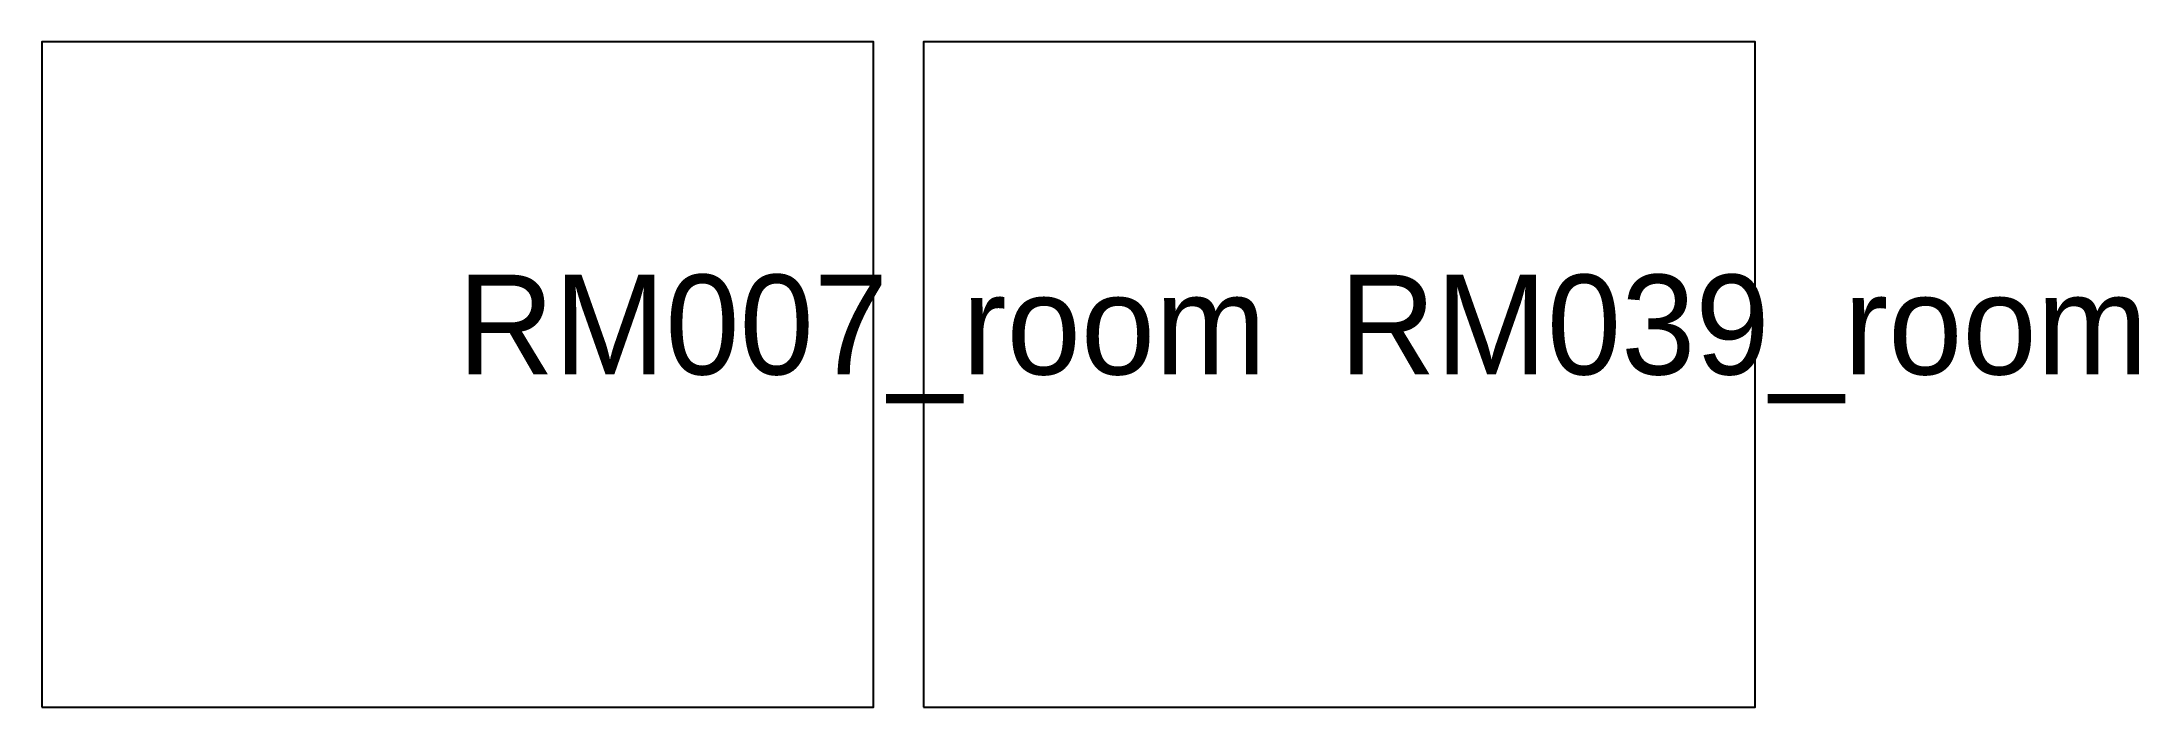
# Model space of a CAD drawing. Header units: metres. Extents: x 0 to 12.6, y 0 to 4.
import ezdxf

# ---------------------------------------------------------------- set-up
doc = ezdxf.new("R2010")
doc.units = ezdxf.units.M
doc.layers.add('A-AREA-IDEN', color=7, linetype='Continuous')
doc.layers.add('A-AREA-ROOM', color=7, linetype='Continuous')

msp = doc.modelspace()

# ---------------------------------------------------------------- linework, layer by layer
at = {"layer": 'A-AREA-ROOM'}
for points in [[(0, 0), (5, 0), (5, 4), (0, 4)], [(5.3, 0), (10.3, 0), (10.3, 4), (5.3, 4)]]:
    msp.add_lwpolyline(points, close=True, dxfattribs=at)

# ---------------------------------------------------------------- texts
at = {"layer": 'A-AREA-IDEN'}
for s, p in [('RM007_room', (2.5, 2)), ('RM039_room', (7.8, 2))]:
    msp.add_text(s, height=0.6, dxfattribs=at).set_placement(p)

doc.saveas('drawing.dxf')
